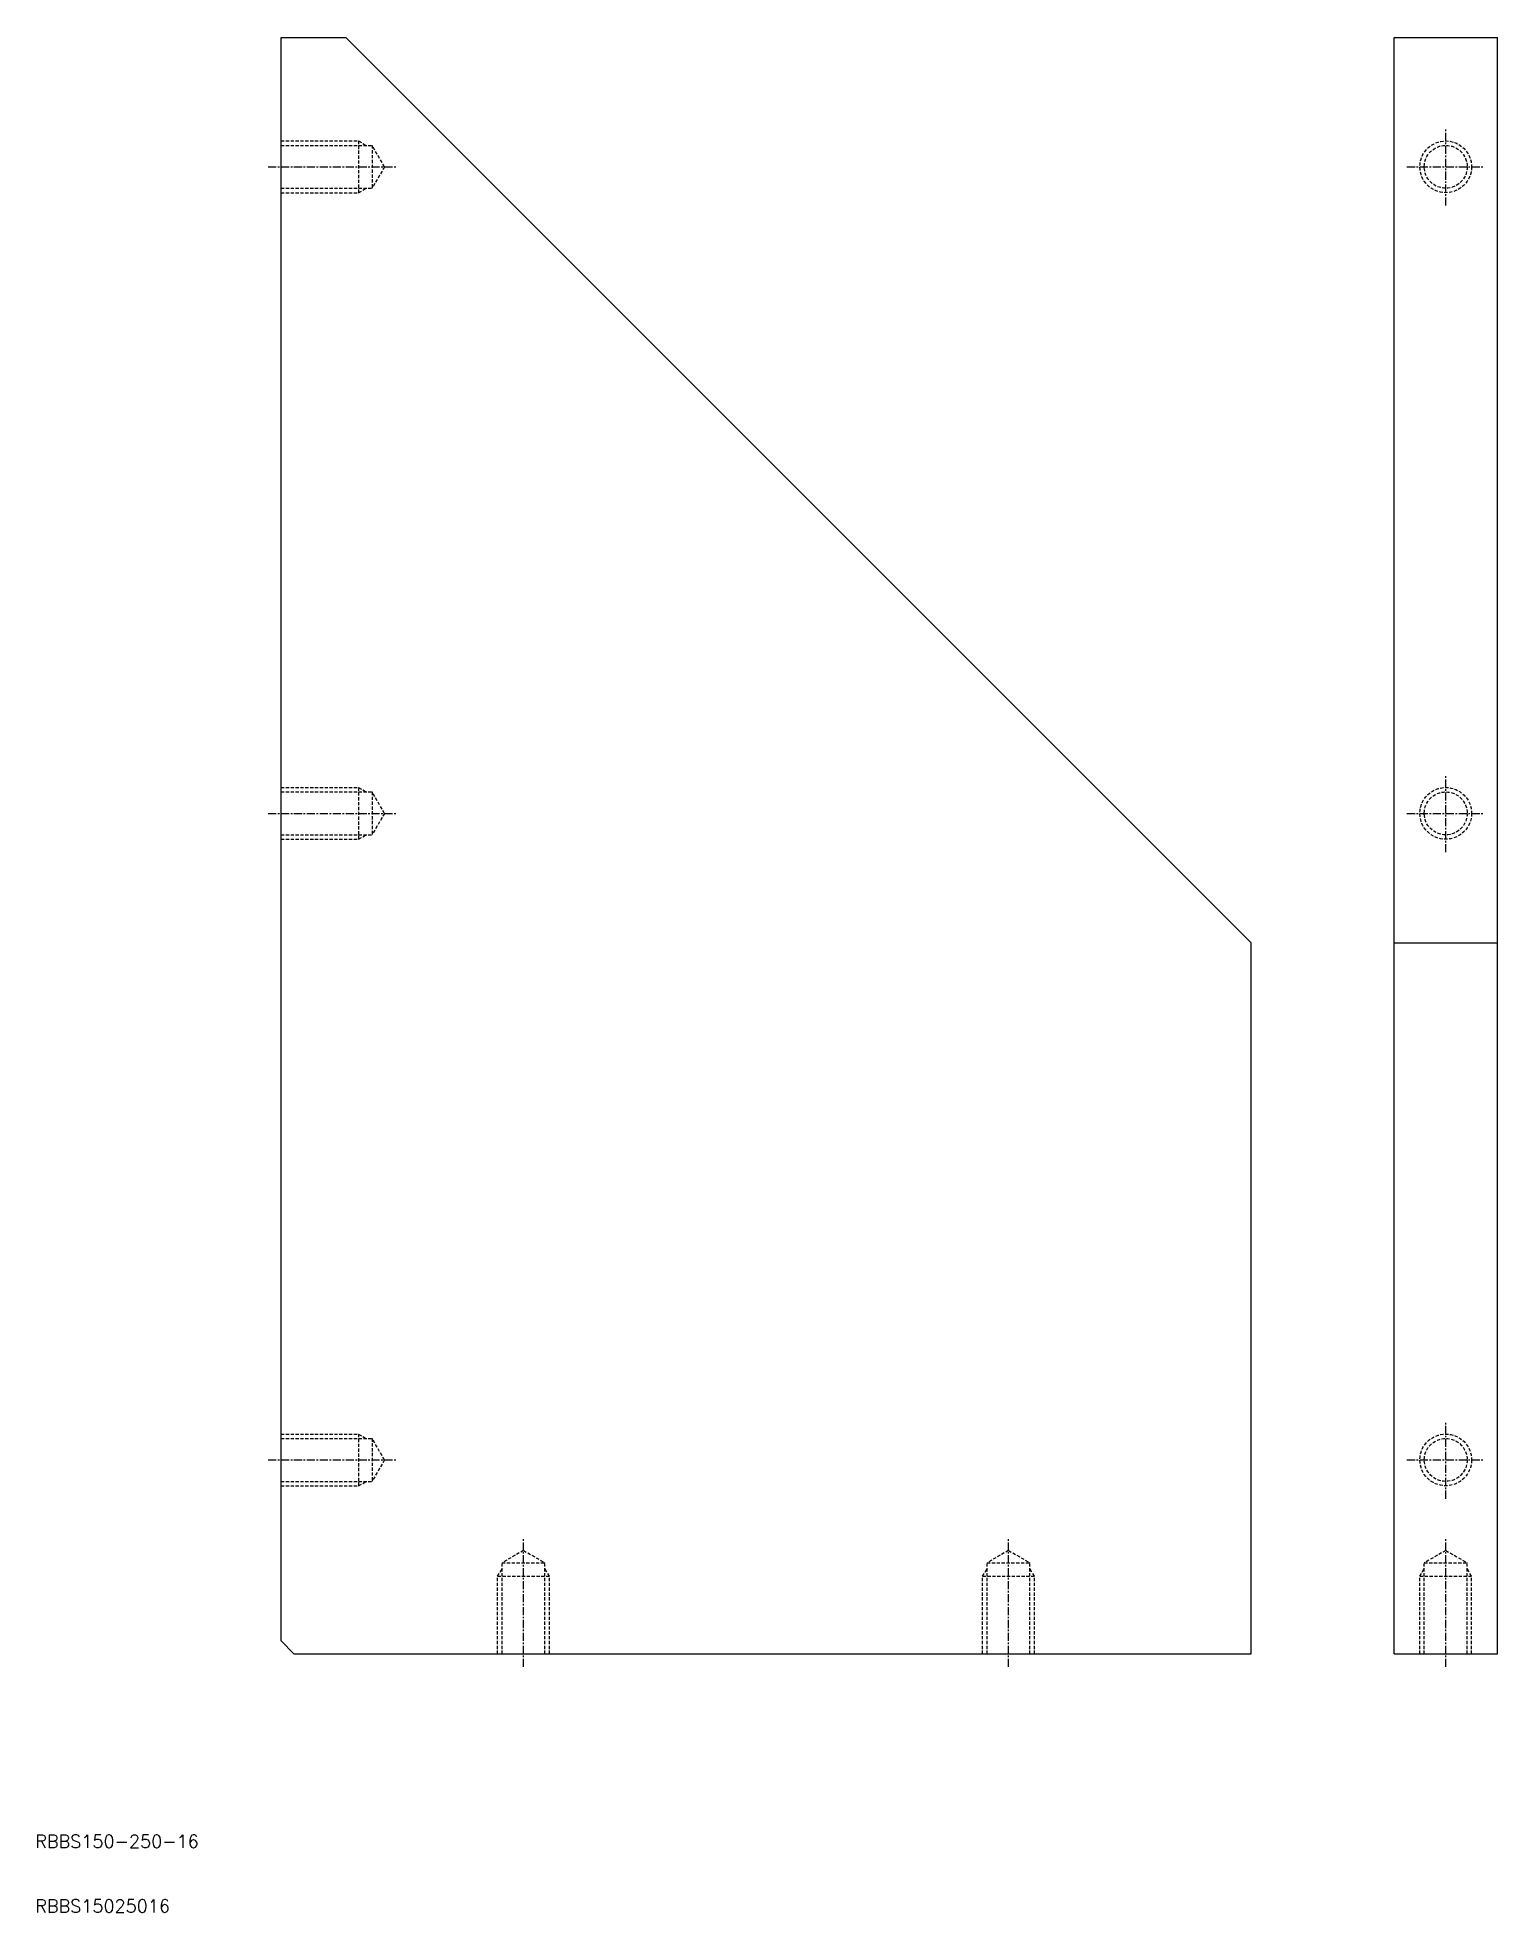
# Model space of a CAD drawing. Extents: x 10 to 236, y 10 to 300.
import ezdxf

# ---------------------------------------------------------------- set-up
doc = ezdxf.new("R2010")
doc.units = 0
doc.linetypes.add('CENTER', pattern=[2, 1.25, -0.25, 0.25, -0.25])
doc.linetypes.add('DASHED', pattern=[0.75, 0.5, -0.25])
doc.layers.get('0').update_dxf_attribs({"linetype": 'CONTINUOUS'})
doc.layers.add('CENTER', color=1, linetype='CENTER')
doc.styles.get("Standard").update_dxf_attribs({"font": 'txt.shx'})

msp = doc.modelspace()

# ---------------------------------------------------------------- linework, layer by layer
at = {"color": 7, "linetype": 'CONTINUOUS'}
for p, q in [((48, 300), (58, 300)), ((48, 52), (48, 300)), ((198, 160), (58, 300)), ((220.11, 300), (236.11, 300)), ((220.11, 50), (220.11, 300)), ((236.11, 50), (236.11, 300)), ((198, 50), (198, 160)), ((220.11, 160), (236.11, 160)), ((50, 50), (48, 52)), ((50, 50), (198, 50)), ((220.11, 50), (236.11, 50))]:
    msp.add_line(p, q, dxfattribs=at)
at = {"color": 3, "linetype": 'DASHED'}
for p, q in [((48, 284), (60, 284)), ((48, 283.32), (62.08, 283.32)), ((60, 284), (60, 276)), ((60, 284), (61.17, 283.32)), ((62.08, 283.32), (62.08, 276.68)), ((64, 280), (62.08, 283.32)), ((64, 280), (62.08, 276.68)), ((48, 276.68), (62.08, 276.68)), ((48, 276), (60, 276)), ((60, 276), (61.17, 276.68)), ((48, 184), (60, 184)), ((48, 183.32), (62.08, 183.32)), ((60, 184), (60, 176)), ((60, 184), (61.17, 183.32)), ((62.08, 183.32), (62.08, 176.68)), ((64, 180), (62.08, 183.32)), ((64, 180), (62.08, 176.68)), ((48, 176.68), (62.08, 176.68)), ((48, 176), (60, 176)), ((60, 176), (61.17, 176.68)), ((48, 84), (60, 84)), ((48, 83.32), (62.08, 83.32)), ((60, 84), (60, 76)), ((60, 84), (61.17, 83.32)), ((62.08, 83.32), (62.08, 76.68)), ((64, 80), (62.08, 83.32)), ((64, 80), (62.08, 76.68)), ((48, 76.68), (62.08, 76.68)), ((48, 76), (60, 76)), ((60, 76), (61.17, 76.68)), ((85.5, 66), (82.18, 64.08)), ((82.18, 64.08), (88.82, 64.08)), ((82.18, 50), (82.18, 64.08)), ((85.5, 66), (88.82, 64.08)), ((88.82, 50), (88.82, 64.08)), ((160.5, 66), (157.18, 64.08)), ((157.18, 64.08), (163.82, 64.08)), ((157.18, 50), (157.18, 64.08)), ((160.5, 66), (163.82, 64.08)), ((163.82, 50), (163.82, 64.08)), ((228.11, 66), (224.79, 64.08)), ((224.79, 64.08), (231.44, 64.08)), ((224.79, 50), (224.79, 64.08)), ((228.11, 66), (231.44, 64.08)), ((231.44, 50), (231.44, 64.08)), ((81.5, 62), (82.18, 63.17)), ((81.5, 62), (89.5, 62)), ((81.5, 50), (81.5, 62)), ((89.5, 62), (88.82, 63.17)), ((89.5, 50), (89.5, 62)), ((156.5, 62), (157.18, 63.17)), ((156.5, 62), (164.5, 62)), ((156.5, 50), (156.5, 62)), ((164.5, 62), (163.82, 63.17)), ((164.5, 50), (164.5, 62)), ((224.11, 62), (224.79, 63.17)), ((224.11, 62), (232.11, 62)), ((224.11, 50), (224.11, 62)), ((232.11, 62), (231.44, 63.17)), ((232.11, 50), (232.11, 62))]:
    msp.add_line(p, q, dxfattribs=at)
for centre, radius in [((228.11, 280), 4), ((228.11, 280), 3.32), ((228.11, 180), 4), ((228.11, 180), 3.32), ((228.11, 80), 4), ((228.11, 80), 3.32)]:
    msp.add_circle(centre, radius, dxfattribs=at)
at = {"layer": 'CENTER', "color": 1, "linetype": 'CENTER'}
for p, q in [((228.11, 274), (228.11, 286)), ((46, 280), (66, 280)), ((222.11, 280), (234.11, 280)), ((228.11, 174), (228.11, 186)), ((46, 180), (66, 180)), ((222.11, 180), (234.11, 180)), ((228.11, 74), (228.11, 86)), ((46, 80), (66, 80)), ((222.11, 80), (234.11, 80)), ((85.5, 48), (85.5, 68)), ((160.5, 48), (160.5, 68)), ((228.11, 48), (228.11, 68))]:
    msp.add_line(p, q, dxfattribs=at)

# ---------------------------------------------------------------- texts
at = {"color": 7, "linetype": 'CONTINUOUS'}
for s, p in [('RBBS150-250-16 ', (10, 20)), ('RBBS15025016 ', (10, 10))]:
    msp.add_text(s, height=2, dxfattribs=at).set_placement(p)

doc.saveas('drawing.dxf')
